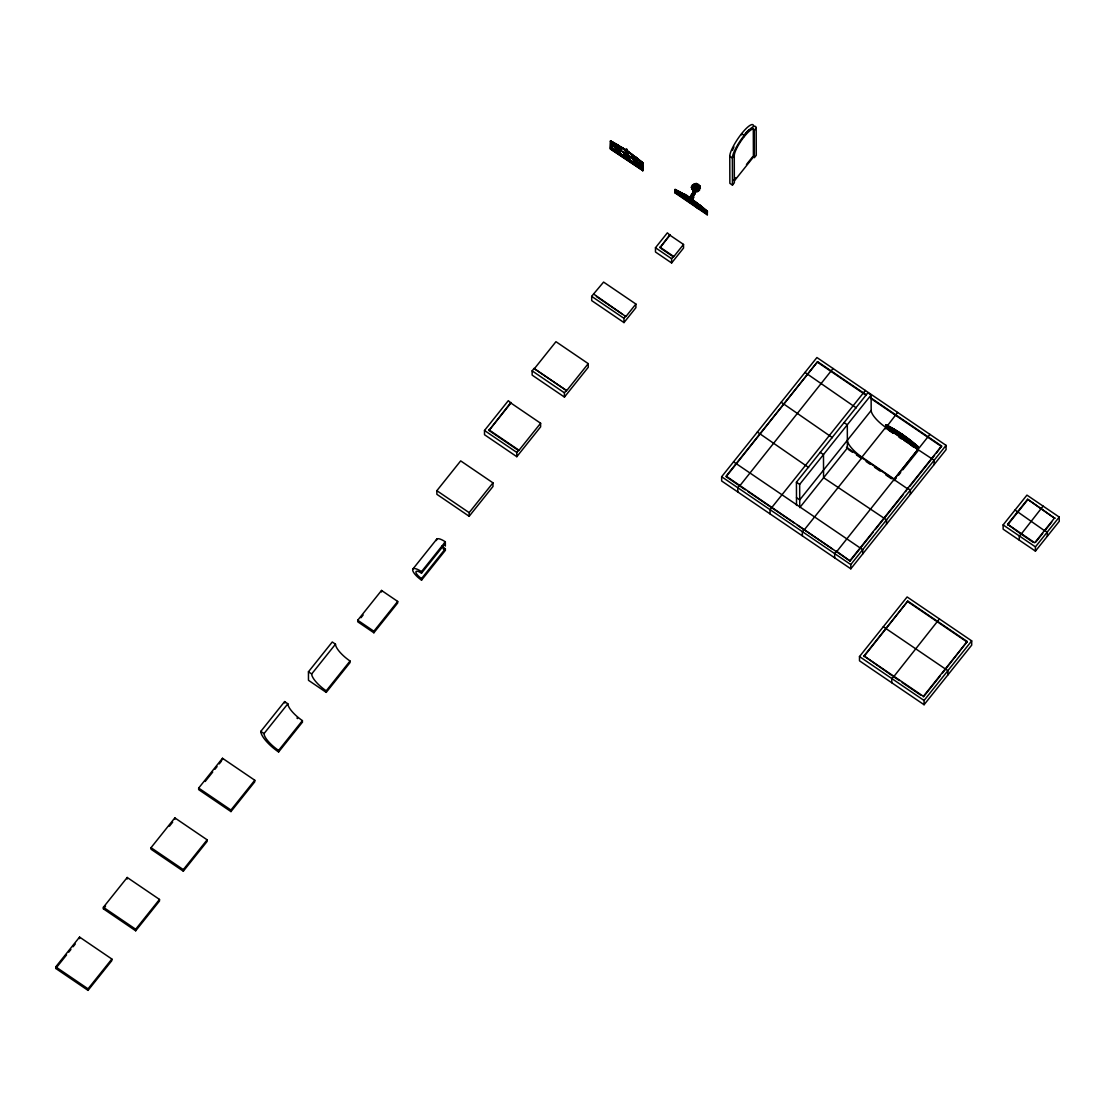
<?xml version="1.0" encoding="UTF-8"?>
<svg xmlns="http://www.w3.org/2000/svg" width="1115" height="1115" viewBox="0 0 1115 1115"><rect width="100%" height="100%" fill="white"/><g stroke="black" fill="none" stroke-linecap="round" stroke-linejoin="round"><path stroke-width="1.5" d="M695.913 189.09L696.373 183.515L694.046 183.836L691.342 187.222L693.154 191.055L697.683 191.529L699.523 190.177L700.025 186.01L696.373 183.515L696.248 184.7L699.063 186.609L698.673 189.829L697.112 190.874L691.342 187.222L695.593 190.609L700.373 188.156L693.46 188.142L694.966 186.358L698.743 187.069L694.603 185.578L694.352 184.825L696.276 184.546L699.328 186.623L699.621 188.407M696.136 186.177L696.206 185.341L697.725 185.898L698.561 184.31L697.586 185.94M693.809 189.076C687.76 189.299 704.011 188.547 697.46 191.069L695.412 191.362L692.596 196.421M696.568 188.156L695.774 189.355L692.206 185.202L694.06 187.027M694.631 187.529L694.352 189.118L695.676 190.024L695.774 189.146M695.593 190.609L698.743 188.393M682.993 194.205C703.258 209.941 679.23 185.397 683.007 197.55L690.91 202.93C693.335 186.679 688.011 203.975 688.875 197.996M689.628 198.93L689.098 198.303M689.795 199.153L689.112 199.655L689.432 198.735M688.54 199.39L689.349 199.014M693.237 193.829L693.474 194.317M693.6 193.857C693.293 192.045 692.067 195.906 691.969 196.324M693.251 197.369L692.067 200.003M692.568 193.912L693.669 193.369L693.321 194.637M693.53 196.867L693.154 197.648M693.851 197.09L693.335 198.177M692.331 198.986L691.189 200.003L692.164 197.369M691.857 199.487L691.216 199.278M692.15 200.435L691.565 199.474L693.042 196.63M691.983 199.864L692.067 198.47M695.607 190.317L695.551 191.222M695.398 189.006L693.154 191.055L695.439 191.487L697.028 190.554L697.683 191.529L693.781 190.512L692.652 189.202L693.042 185.996M695.871 191.446L694.38 194.721L695.774 190.986M696.095 191.209L693.683 195.655M613.71 145.034L612.957 144.671M624.024 153.772L623.717 153.926M626.714 156.379L627.578 156.184M633.055 157.661L634.337 157.926M635.243 162.414L635.954 162.233M642.115 163.849L641.404 164.03L641.599 162.874M690.157 199.78L690.882 199.697M901.338 435.073L900.251 434.766M618.518 147.473L619.048 146.609M618.964 147.027L618.964 147.891M626.086 155.905L624.999 156.421M691.551 195.933L694.366 191.027M610.895 142.204L610.936 143.152M612.079 142.372L611.187 143.487M610.853 146.246L610.909 145.326M617.389 147.891L617.78 146.915M635.411 158.915L635.689 160.351M642.129 166.971L640.358 167.18M642.24 167.584L641.933 166.024M693.516 186.512L692.736 187.905L693.99 190.554M698.088 188.491L696.764 190.149M697.809 189.717L697.725 185.898M698.394 189.94L699.328 186.623M693.349 193.912L691.732 196.24L692.471 194.052M691.537 198.442L692.722 196.407M689.098 199.404L688.122 199.223M689.418 198.526L689.948 197.662M693.182 197.857L692.638 198.721M692.708 192.867C682.032 203.627 713.823 217.481 691.481 202.846M692.317 197.703L693.628 195.585M689.335 197.871L692.164 196.17M692.331 196.17L693.237 194.972M693.251 198.512L692.345 199.71M695.189 188.128L695.913 188.7L697.196 186.581L696.359 187.975L694.534 187.613L695.244 187.083L695.858 188.616L694.352 189.118M692.903 193.104L693.614 192.045M694.046 190.818L691.23 195.71L691.23 203.139M693.349 191.892L694.046 190.972M693.363 195.432L694.06 194.512M692.582 198.651L692.025 199.501M610.895 141.215L610.672 148.365L618.1 153.41L618.072 145.494L610.895 141.215L618.309 145.201L618.421 153.633L626.337 159.013L626.867 149.354L626.658 159.236L634.574 164.616L634.547 156.63L626.867 150.427L642.853 162.832L642.881 170.581L610.351 148.922L610.56 140.88L626.546 150.204L618.393 145.647L618.421 152.853L626.337 158.232L618.658 152.407M610.672 147.584L618.1 152.643L610.672 147.431M610.351 148.922L610.56 140.88M610.672 149.131L642.881 170.581M618.1 152.49L610.909 147.292M618.1 153.41L610.909 148.058M618.421 153.633L626.337 159.013M626.658 158.455L633.487 162.483M626.658 159.236L626.867 149.354M634.547 156.63L634.895 164.825L642.324 169.884L635.132 164.532L635.104 156.616L642.533 162.734L642.644 170.874M635.104 156.616L642.296 163.027L642.324 169.884M634.797 163.389L626.658 158.302M634.881 164.058L642.561 168.811M642.853 162.832L634.7 156.588M674.923 189.731L675.16 189.438A52.168 16.154 38.6 0 1 707.454 211.39L707.217 214.791L674.937 192.825L674.923 189.731A52.168 16.154 38.6 0 1 707.217 211.697L707.217 214.791M675.244 191.348L682.673 196.561L682.91 193.759L675.356 190.219M675.244 191.501L676.136 191.139M55.75 966.872L79.569 937.074L111.862 959.039L111.862 960.586L88.043 990.385L55.75 968.433L55.75 966.872L88.043 988.838L88.043 990.385M103.388 907.276L127.208 877.477L159.501 899.429L159.501 900.99L135.682 930.788L103.388 908.823L103.388 907.276L135.682 929.241L135.682 930.788M151.027 847.679L174.846 817.88L207.139 839.832L207.139 841.379L183.32 871.177L151.027 849.226L151.027 847.679L183.32 869.63L183.32 871.177M198.665 788.082L222.484 758.27L254.778 780.235L254.778 781.782L230.958 811.581L198.665 789.629L198.665 788.082L230.958 810.034L230.958 811.581M540.608 423.24L540.622 426.878L516.803 456.69L484.509 434.725L484.495 430.474L508.315 400.661L510.907 403.045L488.983 430.46L518.698 450.655L540.608 423.24L510.907 403.045M534.043 369.107L555.953 341.692L588.246 363.643L588.26 367.281L564.441 397.079L532.148 375.128L532.134 370.863L534.043 368.48L566.336 390.445L534.043 368.48M635.885 304.047L635.898 307.684L623.982 322.583L591.703 300.618L591.689 296.367L593.584 293.984L625.877 316.562L635.885 304.047L603.591 282.081L593.584 293.984M675.481 189.773L675.258 192.282L682.924 197.034M436.857 490.684L460.676 460.885L492.969 482.851L492.983 486.488L469.164 516.287L436.871 494.321L436.857 490.684L469.15 512.649L469.164 516.287M674.937 192.825L675.16 189.438M55.75 968.433L66.579 954.886M68.754 952.168L70.914 949.464M73.074 946.76L75.249 944.043M103.388 908.823L105.563 906.119M169.438 826.201L172.686 822.131M205.174 781.49L212.742 772.012M214.916 769.308L217.077 766.59M219.237 763.887L221.411 761.183M488.983 430.46L510.893 402.417M682.687 197.327L682.91 193.759M683.007 196.77L690.91 201.996M683.007 197.55L683.23 193.912M260.812 731.384L284.632 701.586L287.851 703.788A18.049 5.589 38.6 0 0 302.416 720.625L302.416 722.185L278.597 751.984A22.063 6.843 38.6 0 1 260.812 731.384L264.032 733.586A18.049 5.589 38.6 0 0 278.597 750.437L278.597 751.984M308.451 671.788L332.27 641.989L335.49 644.177A18.049 5.589 38.6 0 0 350.054 661.028L350.054 662.575L326.235 692.373L308.479 680.303L308.451 671.788L311.67 673.976A18.049 5.589 38.6 0 0 326.235 690.826L326.235 692.373M690.506 197.118L692.959 195.404M264.032 733.586L287.851 703.788M311.67 673.976L335.49 644.177M699.147 208.519L699.133 205.188L691.467 198.986M691.23 202.373L699.147 207.752L691.23 202.219M690.91 202.93L683.244 197.244M357.72 620.247L381.539 590.448L397.693 601.431L397.693 602.978L373.873 632.776L357.734 621.794L357.72 620.247L373.873 631.229L373.873 632.776M669.962 235.223L683.523 244.436L683.537 248.074L671.62 262.973L655.481 252.004L655.467 247.739L667.369 232.84L669.962 235.223L659.955 247.739L669.962 234.596M360.981 617.738L363.142 615.02M741.656 134.845L741.656 133.605L744.235 135.361L744.249 136.601A16.85 3.875 -55.8 0 0 734.269 155.612L732.36 157.995L732.457 185.104L729.865 183.348L729.768 156.239A20.056 4.613 -55.8 0 1 741.656 133.605A20.056 4.613 -55.8 0 1 753.587 126.441M754.27 130.594L756.179 128.197L756.277 155.292L754.367 157.689L754.27 130.594A16.85 3.875 -55.8 0 0 744.249 136.601M691.467 199.153L698.729 204.881M706.896 213.801L707.133 211.292L699.69 205.174L706.896 211.585L706.896 213.801L699.467 208.742L699.37 204.881M699.467 207.975L706.896 212.867M699.467 208.742L699.69 205.174M412.94 568.957L436.759 539.144M706.269 211.292L707.133 211.292M733.809 180.309L735.914 177.675M746.451 164.504L752.764 156.602M88.043 988.838L111.862 959.039M135.682 929.241L159.501 899.429M183.32 869.63L207.139 839.832M230.958 810.034L254.778 780.235M278.597 750.437L302.416 720.625M326.235 690.826L350.054 661.028M373.873 631.229L397.693 601.431M421.512 571.633A11.039 3.415 38.6 0 0 412.648 569.849A11.039 3.415 38.6 0 0 421.54 580.148L421.54 578.601A7.025 2.174 38.6 0 1 415.867 572.037A7.025 2.174 38.6 0 1 421.512 573.18L421.512 571.633L445.331 541.82A11.039 3.415 38.6 0 0 436.509 540.524M516.803 456.69L516.789 452.425L518.698 450.042L488.983 429.846M564.441 397.079L564.427 392.828L566.336 390.445M623.982 322.583L623.968 318.319L625.877 315.935M671.62 262.973L671.606 258.722L673.516 256.339L659.955 247.112M469.15 512.649L492.969 482.851M566.336 391.058L588.246 363.643M661.307 248.659L673.516 256.952L683.523 244.436M734.464 180.742L753.405 157.034L753.308 129.939A16.85 3.875 -55.8 0 0 752.541 128.406M421.512 573.18L445.331 543.381A7.025 2.174 38.6 0 0 444.453 542.81M732.457 185.104L734.353 182.707L734.269 155.612M421.54 578.601L445.359 548.789A7.025 2.174 38.6 0 1 442.028 546.015M421.54 580.148L445.359 550.35L445.359 548.789M721.642 476.732L816.919 357.525L946.064 445.359L946.091 449.624L850.815 568.817L721.656 480.997L721.642 476.732L850.787 564.566L850.815 568.817M866.244 394.766L817.588 361.664L726.13 476.105L850.118 561.04L836.557 551.2L834.647 553.584L834.661 557.835M817.588 361.664L726.13 476.718L745.308 489.764M739.691 485.332L737.782 487.715L737.796 491.966M833.058 368.507L739.691 485.945M865.351 390.473L770.075 509.667L770.089 513.931M796.514 505.43L796.431 482.196L867.888 392.801L871.122 394.989L871.177 410.473L799.72 499.882L796.486 497.68M844.069 422.599L847.302 424.787L847.386 448.021L799.748 507.618L799.664 484.398L871.122 394.989M886.174 428.021L885.84 424.704A52.168 16.154 38.6 0 1 918.133 446.655L918.133 449.749M886.16 425.038L885.923 427.533L886.16 425.038L893.589 429.024L893.686 432.815L893.909 429.177L901.812 434.195L901.91 438.404L902.133 434.404L910.049 440.146L909.826 443.784L910.049 440.146M871.177 410.473A18.049 5.589 38.6 0 0 885.728 427.324L861.909 457.122L861.909 458.669M897.631 412.425L885.617 428.09M797.253 525.081L804.263 529.862L861.909 457.749M893.603 432.286L893.589 429.024M893.909 429.177L901.575 434.488L901.826 437.888L893.923 432.509M893.589 431.366L885.923 426.613M902.133 434.404L909.812 440.439M901.826 436.955L893.909 431.575L901.826 437.108M910.37 440.439L910.147 444.007L910.37 440.439L917.798 446.544L918.021 450.836L902.857 469.791M910.063 442.557L902.146 437.178L910.481 442.585M913.255 444.481L910.147 443.073L917.575 448.132M911.526 443.24L910.147 443.226L917.812 447.826M910.063 444.258L913.868 447.31M910.384 443.7L917.575 449.052L917.798 446.544M918.133 446.655L917.882 446.948A52.168 16.154 38.6 0 0 885.603 424.996M896.362 477.917L894.202 480.635L894.202 479.088L918.021 449.275L885.728 427.324M929.924 434.376L836.557 551.814M898.537 475.213L900.697 472.509M850.118 560.427L941.576 445.986L870.467 397.623M850.118 561.04L873.115 532.273M875.275 529.555L903.429 494.335M905.589 491.631L907.763 488.3L910.342 490.056L910.356 494.321M909.924 486.21L934.579 455.366M936.586 452.871L941.576 445.986M850.787 564.566L946.064 445.359M859.484 656.554L907.122 596.957L971.695 640.874L971.709 645.125L924.07 704.722L859.498 660.819L859.484 656.554L924.056 700.471L924.07 704.722M892.265 675.788L863.972 655.927L907.791 601.096L967.207 641.501L942.175 673.446M863.972 656.554L907.791 601.096M1003.124 524.914L1026.943 495.116L1059.236 517.081L1059.25 521.332L1035.431 551.131L1003.138 529.179L1003.124 524.914L1035.417 546.88L1035.431 551.131M1019.821 533.207L1007.612 524.287L1027.626 499.255L1054.748 518.322L1027.626 499.255M1007.612 524.914L1027.626 499.882M939.415 618.909L893.673 676.749L899.331 680.596M1043.096 506.099L1021.173 534.141L1033.382 542.434M1054.748 517.708L1034.734 542.74L1007.612 524.287M1035.737 542.099L1042.748 533.346M1015.04 510.015L1044.741 530.838L1051.752 522.085M1035.417 546.88L1059.236 517.081M967.207 641.501L923.387 696.331L863.972 655.927M923.387 696.945L940.084 676.066M924.056 700.471L971.695 640.874M697.377 188.519L695.858 188.463L694.422 190.191L693.46 188.142M690.255 197.397L690.854 196.602M699.063 186.609L700.025 186.01L696.304 184.003L692.624 185.494L692.178 189.174L693.614 190.832M691.676 200.407L692.178 199.71M694.255 184.296L692.094 187.627L692.387 189.411M693.335 186.512L694.464 184.951M693.906 187.069L694.603 185.578M695.676 190.024L698.52 187.027M685.321 196.379L686.073 196.839M688.067 199.306L689.014 199.738M691.565 201.439L692.164 202.275L691.412 201.383M698.227 205.16L698.701 205.411M895.986 431.644L897.018 432.035L895.345 431.226M899.387 434.808L898.537 434.237M900.251 436.007L901.004 435.826M902.774 437.61L902.077 436.648M902.342 437.066L902.997 437.15M908.586 440.23L909.478 440.355M695.858 188.616L698.088 187.501M683.244 194.512L684.08 195.432M684.443 197.257L683.258 195.752M683.384 196.115L683.871 196.156M691.607 200.477L692.094 200.505M698.938 206.582L697.809 206.345M894.439 430.543L895.178 430.362M894.188 431.31L894.955 431.407M902.411 435.672L905.046 438.07M901.199 436.383L900.892 435.672M908.488 441.61L909.617 441.833M613.933 144.88L611.577 143.751M615.215 148.281L616.288 148.797M635.216 161.884L635.439 163.347M642.142 164.379L639.662 160.616L635.048 158.748M627.076 156.797L628.052 156.574L627.174 156.156M634.114 158.191L634.212 157.396M634.616 158.302L633.794 158.344M618.909 147.11L619.912 146.915M610.853 145.396L613.529 145.967M611.145 145.633L612.79 145.731M617.389 151.013L617.529 149.814M635.745 158.776L635.355 159.752M642.31 167.515L640.512 167.389M695.161 188.714L696.527 189.048M678.464 192.324L677.711 191.933M679.523 193.745L680.805 194.47L679.593 193.676M699.523 207.348L700.527 207.794M888.39 427.184L889.254 427.491L887.178 426.376M917.408 446.85L914.913 445.136M699.872 207.543L701.6 208.463L700.708 207.975M695.523 187.878L696.694 188.672M695.439 191.487L698.91 190.094L699.537 186.205M676.122 190.386L675.3 190.121L682.673 194.052M675.369 190.804L676.61 192.017M675.676 191.013L676.666 191.432L675.802 191.027M680.721 194.121L682.032 194.763M682.032 194.4L682.798 195.111L681.976 194.846M682.617 195.947L681.781 195.153M699.579 206.526L702.352 208.171M699.523 206.596L700.345 206.86M699.83 206.805L700.819 207.223M886.174 425.303L886.927 426.167L886.049 425.317M886.327 425.665L886.746 425.721M886.746 426.836L886.174 426.251C906.774 440.104 880.014 424.048 887.345 426.697M893.422 431.031L892.167 430.488L893.282 431.212M916.321 447.031L916.92 446.892M620.414 149.159L621.752 149.368L620.079 148.95M633.905 158.177L634.658 158.149L634.128 156.853M635.425 162.219L636.261 162.386M618.992 146.678L620.665 147.152A4.613 1.422 38.6 0 1 624.288 149.619L625.905 151.264M619.689 150.191L619.006 150.218A4.683 1.45 38.6 0 0 619.006 152.072L620.456 153.731M627.215 152.281L628.135 152.504M624.985 152.867L625.626 152.839A4.293 1.338 38.6 0 0 625.613 151.138M621.487 151.194L625.905 153.103M625.919 156.644L624.247 156.17A4.613 1.422 38.6 0 1 620.623 153.703L619.703 152.797M627.926 158.4L628.86 159.306A4.613 1.422 38.6 0 0 632.539 161.703L633.864 161.982A4.293 1.338 38.6 0 0 633.864 160.281M633.236 162.01L634.156 162.246A4.683 1.45 38.6 0 0 634.142 160.407L632.526 158.762M634.087 162.316L632.484 161.773A4.613 1.422 38.6 0 1 628.86 159.306M611.215 142.149L614.476 143.445M611.215 145.257L612.079 145.494M617.71 148.072L615.313 147.18M615.327 150.302L617.459 150.943M616.86 150.957L617.724 151.18M635.425 158.609L635.689 158.86M641.069 167.417L641.933 167.654M699.091 189.885L697.084 189.202M693.628 188.017L695.774 189.355M698.394 205.327L698.812 205.104M898.467 434.306L899.749 434.934M909.659 440.885L909.227 440.495M683.927 194.832L683.188 194.581L684.025 195.501M690.157 201.021L690.533 200.756M893.868 429.846L894.606 430.097M909.492 441.902L909.129 441.206L909.882 442.139M613.515 144.95L611.257 143.18M635.411 161.968L636.191 162.191M641.947 164.281L641.167 164.072M619.842 146.985L620.595 147.222M619.633 150.26L620.511 150.455M620.665 150.692L619.285 150.483A4.293 1.338 38.6 0 0 619.285 152.184M625.278 153.062L623.369 152.211M624.316 156.1L625.055 156.337M611.8 142.204L612.776 142.622M616.191 147.514L616.902 147.765M617.125 151.124L612.581 148.407M636.01 158.678L637 159.083M696.833 187.292L694.896 186.344M695.69 189.759L694.338 188.212M678.519 192.254L676.457 191.264M910.704 443.143L911.499 443.756L910.62 442.989M706.185 212.059L706.589 211.948M886.801 426.404L886.104 426.125L887.289 427.282M892.711 430.028L892.112 429.805M916.865 447.324L917.561 447.603L916.544 447.199M685.53 196.463L686.129 196.77M691.509 201.508L692.903 202.373M699.035 205.55L697.92 204.979M902.077 436.787L902.732 437.01M689.809 199.71L688.889 199.014M689.586 200.756L690.506 201.16M697.879 206.275L699.119 206.874L698.729 206.122M894.258 431.198L895.178 431.603M900.307 434.697L901.561 435.296L900.892 434.376M903.415 435.965L902.021 435.435M900.321 435.937L901.645 436.536L900.739 435.617M615.745 148.476L617.849 150.581M623.968 153.842L624.832 154.218M620.442 150.525L621.459 150.915M620.609 150.776L621.543 151.124M612.567 142.469L613.598 143.027M612.581 145.591L616.344 147.738M636.777 158.943L637.822 159.487M640.428 167.097L636.094 164.017M639.62 166.943L640.581 167.32M678.366 192.184L677.544 191.78M610.323 141.173L626.309 150.497M885.923 425.331L893.352 429.317M676.457 190.512L675.606 190.331L676.917 191.404M676.666 190.679L675.788 190.526M681.432 194.554L682.296 194.958M681.432 195.306L682.296 195.71M705.656 211.766L706.534 212.017M911.554 442.418L910.328 442.042M684.275 194.916L685.084 195.362M684.206 194.986L685.251 195.529M693.321 200.965L692.499 200.519L693.488 201.118M684.275 196.156L685.251 196.77M684.22 196.226L685.195 196.839M688.819 199.097L689.864 199.627M688.833 200.338L689.864 200.867M689.809 200.951L687.955 199.794M698.101 206.47L694.283 204.045M894.885 430.251L895.93 430.78M895.122 430.446L895.875 430.864M903.122 435.854L904.167 436.383M894.885 431.491L895.93 432.021M903.345 436.035L904.098 436.453M899.498 434.362L900.544 434.892M900.488 434.962L895.763 431.867M899.512 435.589L900.544 436.132M907.791 441.122L908.544 441.54M907.735 441.192L908.781 441.735M891.066 429.317L890.202 429.01L891.233 429.47M706.004 211.125L704.931 210.456M891.178 429.54L892.279 430.125M676.387 190.595L677.376 191.111M676.401 191.348L677.376 191.864M680.791 194.052L681.711 194.637M680.721 194.874L681.711 195.39L680.875 195.013M700.61 207.056L701.586 207.571M705.001 211.265L705.92 211.864L704.945 211.348M888.056 426.362L887.066 425.846L890.718 428.118M887.136 426.529L888.056 427.129L887.066 426.599M891.401 429.387L892.376 429.902M892.39 430.655L890.648 429.54L891.624 430.195M911.29 442.321L912.265 442.836M915.624 446.599L916.6 447.129M685.028 195.446L686.129 196.059M693.265 201.035L694.366 201.662M687.955 198.554L689.042 199.181M688.011 199.724L689.056 200.421M696.192 205.397L697.279 206.01M895.707 430.697L896.808 431.324M903.944 436.3L905.032 436.913M895.707 431.937L896.808 432.564M907.958 441.275L903.944 438.655M906.857 440.662L907.903 441.345M641.236 164.003L639.675 162.748M616.135 148.657L617.208 149.605M624.344 154.037L625.167 154.623M628.386 156.63L629.571 158.163M636.121 162.26L637.181 163.194M621.403 150.985L623.508 152.337M613.459 142.915L615.438 144.156M637.682 159.389L638.7 160.044M613.473 146.037L615.452 147.292M614.449 149.744L615.466 150.413M639.675 166.874L637.696 165.647M677.223 190.972L678.199 191.627M677.167 191.055L680.931 193.508M678.059 192.379L680.944 194.177M677.321 191.933L678.143 192.463M679.899 193.606L681.99 195.153M701.377 207.515L702.408 208.101M680.944 194.93L678.059 193.132M705.154 211.404L703.244 210.233M887.847 427.059L888.878 427.644M890.578 428.857L891.61 429.442M912.056 442.78L913.087 443.366M915.833 446.669L914.857 446.014L915.777 446.739M685.154 196.226L683.857 195.446M696.443 203.947L698.06 205.007M688.931 199.627L690.213 200.421M692.485 202.052L692.903 202.317M895.819 431.491L894.983 430.92M908.683 440.341L908.321 439.993M900.084 435.143L900.446 435.463M685.99 196.031L687.063 196.686M686.073 196.142L689.042 198.052M694.213 201.62L696.318 202.944M688.011 198.484L685.098 196.602L688.094 198.595M687.021 199.181L688.094 199.836M695.244 204.784L696.331 205.425M898.76 432.606L896.655 431.282L897.687 432.021M904.892 436.885L905.979 437.54M896.669 432.522L898.774 433.86M896.669 433.777L898.774 435.087M907.011 440.69L904.906 439.38M916.502 446.209L915.61 445.707M678.115 191.543L679.077 192.226M703.3 208.686L702.339 208.017L705.154 209.968M888.739 426.878L889.7 427.561M913.004 443.268L914.927 444.578M912.948 443.352L913.966 443.951M888.739 427.63L890.718 428.871M890.718 429.623L888.739 428.397M914.941 446.098L912.948 444.857M729.768 156.239L732.36 157.995A20.056 4.613 -55.8 0 1 744.235 135.361A20.056 4.613 -55.8 0 1 756.179 128.197M631.383 156.016L632.08 156.936M639.146 161.954L639.857 162.874M629.627 158.093L629.292 157.591M629.613 158.358L629.501 157.856M638.212 164.309L637.404 163.097M693.878 202.986L694.575 203.613M701.767 208.742L702.729 209.536M675.495 191.055L682.924 196.101L676.066 191.585M618.658 152.56L626.574 157.94M626.895 158.163L633.487 162.637M691.467 202.08L699.384 207.446M699.704 207.669L707.133 212.728L699.467 207.808M626.895 158.929L633.487 163.417M675.495 191.975L681.683 196.184M699.704 208.449L707.133 213.495M675.174 192.533L707.468 214.484M655.467 247.739L671.606 258.722M817.588 362.291L866.257 395.379M870.467 398.236L941.59 446.613M907.401 439.254L906.648 438.697L907.345 439.324M914.788 445.01L915.443 445.443M910.384 442.78L917.812 447.979M893.673 431.881L901.589 437.261M901.91 437.484L909.826 442.85M886.174 427.24L892.362 431.449M902.146 438.111L910.063 443.491M805.002 372.424L856.25 407.895M885.728 427.937L892.753 432.718M903.986 440.355L934.161 460.258L934.175 464.523M888.404 430L893.366 433.359M898.955 437.164L901.589 438.962M781.183 402.236L832.431 437.693M894.202 479.088L861.909 457.122A18.049 5.589 38.6 0 1 847.358 440.272M846.466 447.24L907.763 488.928M848.25 449.387L852.348 452.174M856.445 454.962L860.543 457.749M866.118 461.54L870.341 464.397M874.55 467.269L880.167 471.088M885.784 474.906L891.401 478.725M596.4 296.506L621.668 313.691M591.689 296.367L623.968 318.319M820.25 452.397L823.483 454.586L823.567 477.819M757.364 432.035L808.612 467.492M824.055 478L886.523 519.855L886.537 524.12M796.431 482.196L799.664 484.398M733.545 461.833L862.703 549.667L862.717 553.918M748.109 491.673L794.438 523.172M805.671 530.81L832.348 548.956M907.805 601.71L967.207 642.115M532.134 370.863L564.427 392.828M883.303 626.755L947.875 670.673L947.889 674.923M902.16 682.519L920.558 695.021M484.495 430.474L516.789 452.425M702.339 208.77L705.154 210.721M702.283 209.592L703.3 210.191M678.129 193.062L679.077 193.731M914.927 445.331L912.112 443.38L914.871 445.415M888.822 428.411L887.847 427.742L889.756 428.982M911.805 443.519L913.199 444.55M891.805 429.916L893.199 430.947M687.007 196.7L688.094 197.341M695.244 202.303L697.279 203.655M697.642 204.672L696.833 204.143M684.735 195.892L683.927 195.362M694.213 202.874L696.331 204.184M687.077 199.153L684.22 197.146M694.227 204.115L695.244 204.826M905.91 437.554L908.767 439.575M897.687 431.965L899.721 433.317M904.962 438.056L907.958 440.16M903.638 437.512L904.781 438.362M904.892 438.139L907.903 440.23M896.725 433.707L897.756 434.418M704.123 209.369L705.098 210.038M702.408 208.798L701.433 208.129L705.098 210.791M679.899 192.909L680.875 193.578M701.377 208.951L702.422 209.55M677.167 192.477L678.199 193.076M914.802 445.387L915.833 445.986M890.578 428.16L891.61 428.759M912.056 444.216L913.087 444.801M704.596 210.094L704.234 209.871M701.447 208.519L702.743 209.369M676.624 191.055L676.317 190.832M638.644 159.989L640.498 161.466M614.421 143.654L617.055 145.772M636.846 161.675L639.675 163.738M637.682 162.525L641.599 165.982M627.912 154.86L632.637 158.818M629.627 156.616L631.592 158.065M640.818 163.738L639.216 161.884M619.801 148.63L619.327 148.379M628.316 156.699L629.459 157.703M694.366 202.805L691.425 200.519L692.094 201.104M693.265 202.163L694.311 202.874M693.265 203.404L694.366 204.045M906.857 438.265L907.735 438.92M895.707 433.066L896.808 433.707M704.945 209.968L706.882 211.39M705.001 210.651L705.92 211.306L704.945 210.721M700.61 207.613L701.586 208.198M700.889 208.421L701.6 208.951M680.777 193.425L682.296 194.567L681.488 193.968M701.53 209.021L699.649 207.529L700.29 208.045M680.721 193.494L681.641 194.163M676.457 191.822L677.376 192.491L675.802 191.418M916.6 446.571L914.885 445.178M911.29 442.878L912.265 443.463M915.624 445.986L917.129 447.129M892.376 429.345L891.456 428.69L892.321 429.428M887.08 427.157L888.056 427.742M704.708 210.247L703.858 209.481M692.513 201.425L693.432 202.219M692.513 202.665L693.432 203.46M684.275 197.062L685.195 197.871M907.791 438.85L908.711 439.644M899.554 433.247L900.474 434.056M907.791 440.091L908.711 440.885M904.112 438.725L902.495 437.442M895.93 433.052L894.955 432.327L895.875 433.122M696.527 203.808L696.931 204.282M904.279 438.028L905.199 438.948M893.784 429.846L894.704 430.766M705.697 210.428L706.45 211.111M705.711 211.181L706.45 211.864M700.081 207.808L700.833 208.491M916.377 445.693L917.129 446.376M910.76 442.321L911.499 443.003M892.167 429.219L892.906 429.902M886.537 426.599L887.345 427.212M910.133 440.732L917.561 446.85M635.118 159.515L637.822 162.372M639.592 163.807L640.512 164.588M615.313 144.295L617.64 146.511M613.557 149.103L610.783 145.661M628.735 155.71L629.71 156.532M631.661 157.995L634.087 160.476M697.865 204.198L698.659 204.951M697.865 205.439L698.673 206.191M689.864 198.721L690.492 199.278L689.628 198.595M691.816 200.937L692.68 201.62M908.544 439.463L909.338 440.216M908.544 440.69L909.352 441.456M900.307 433.86L901.171 434.543M900.251 433.93L901.115 434.613M902.551 436.132L903.359 436.885M902.565 437.359L903.359 438.125M894.328 431.77L895.122 432.522M640.4 161.396L641.264 162.246M640.414 164.518L641.278 165.368M637 161.661L635.494 160.156M636.038 164.086L636.804 164.867M611.87 147.542L612.734 148.393M628.665 152.588A5.018 1.561 38.6 0 1 632.623 155.278L633.208 156.072M624.233 149.689L624.985 150.469M628.902 155.682L627.564 154.163A4.293 1.338 38.6 0 1 627.508 152.546L628.832 152.825A4.613 1.422 38.6 0 1 632.456 155.292M637.236 163.111L637.78 163.975M617.403 149.494L618.1 150.553M909.394 440.132L909.868 440.899M641.111 162.121L641.864 162.985M641.125 165.229L641.864 166.107M635.132 162.637L636.303 164.072L635.494 163.278M617.111 145.703L618.142 147.668M611.285 146.804L612.037 147.668M634.073 156.936L632.679 155.194A5.018 1.561 38.6 0 0 628.721 152.504M633.278 156.002L634.156 157.466M625.041 150.4L625.836 151.333A4.683 1.45 38.6 0 1 625.85 153.187M628.093 154.985L627.285 154.051A4.683 1.45 38.6 0 1 627.285 152.198L628.888 152.755A4.613 1.422 38.6 0 1 632.526 155.222M627.578 157.703L628.163 158.455M627.299 157.591L628.107 158.525M619.062 151.988L619.87 152.922M631.857 156.894L631.438 155.947M625.738 155.166L626.379 156.156M619.02 147.807L619.494 148.365L618.518 147.166M611.396 143.514L611.076 142.748M637.738 163.445L638.156 164.379M696.471 189.662L696.833 190.442M641.655 162.79L642.226 163.626M641.669 165.912L642.24 166.748M617.431 146.33L618.017 147.166M610.909 146.163L611.494 146.999M633.85 156.741L634.463 157.647M627.215 157.048L627.522 157.786M626.909 156.881L628.693 159.32A5.018 1.561 38.6 0 0 632.651 162.01M696.164 189.09L696.527 189.912M695.858 188.463L696.192 189.299M1047.333 536.231L1047.32 531.98L1044.741 530.838M1021.173 534.141L1019.277 535.897L1019.291 540.162M893.673 676.749L891.777 678.519L891.791 682.77M885.84 424.704L885.728 428.871M804.263 529.862L802.354 531.632L802.368 535.883M626.546 149.131L626.574 158.72M445.331 541.82L445.345 546.085M381.539 590.448L381.553 591.995M222.484 758.27L222.484 759.817M174.846 817.88L174.846 819.427M127.208 877.477L127.208 879.024M79.569 937.074L79.569 938.621M745.238 133.633A16.85 3.875 -55.8 0 1 749.391 129.675M732.43 150.413A16.85 3.875 -55.8 0 1 733.949 146.873M627.564 154.163A4.293 1.338 38.6 0 1 627.564 152.462M632.707 161.94A5.018 1.561 38.6 0 1 628.749 159.25M620.498 146.915A5.018 1.561 38.6 0 1 624.456 149.605M624.47 156.337A5.018 1.561 38.6 0 1 620.525 153.647M619.355 152.114A4.293 1.338 38.6 0 1 619.341 150.413M445.359 550.35A11.039 3.415 38.6 0 1 444.425 549.695M443.505 548.998A11.039 3.415 38.6 0 1 443.059 548.636M302.416 722.185A22.063 6.843 38.6 0 1 301.719 721.698M297.594 718.576A22.063 6.843 38.6 0 1 296.925 718.032M284.855 703.063A22.063 6.843 38.6 0 1 284.632 701.586M635.132 163.598L642.31 169.104L635.132 163.598M683.565 194.735L684.443 195.181L683.579 194.693M910.384 441.763L910.955 442.195L910.384 441.763M899.735 435.672L898.69 434.989L899.666 435.756M915.833 445.233L914.857 444.564L916.544 445.889L915.833 445.233M697.279 204.895L696.248 204.17L698.046 205.634L697.279 204.895M912.265 444.216L911.345 443.547L912.209 444.286M698.101 204.31L697.112 203.585L698.032 204.393M692.736 202.791L691.885 202.108L692.68 202.86"/></g></svg>
